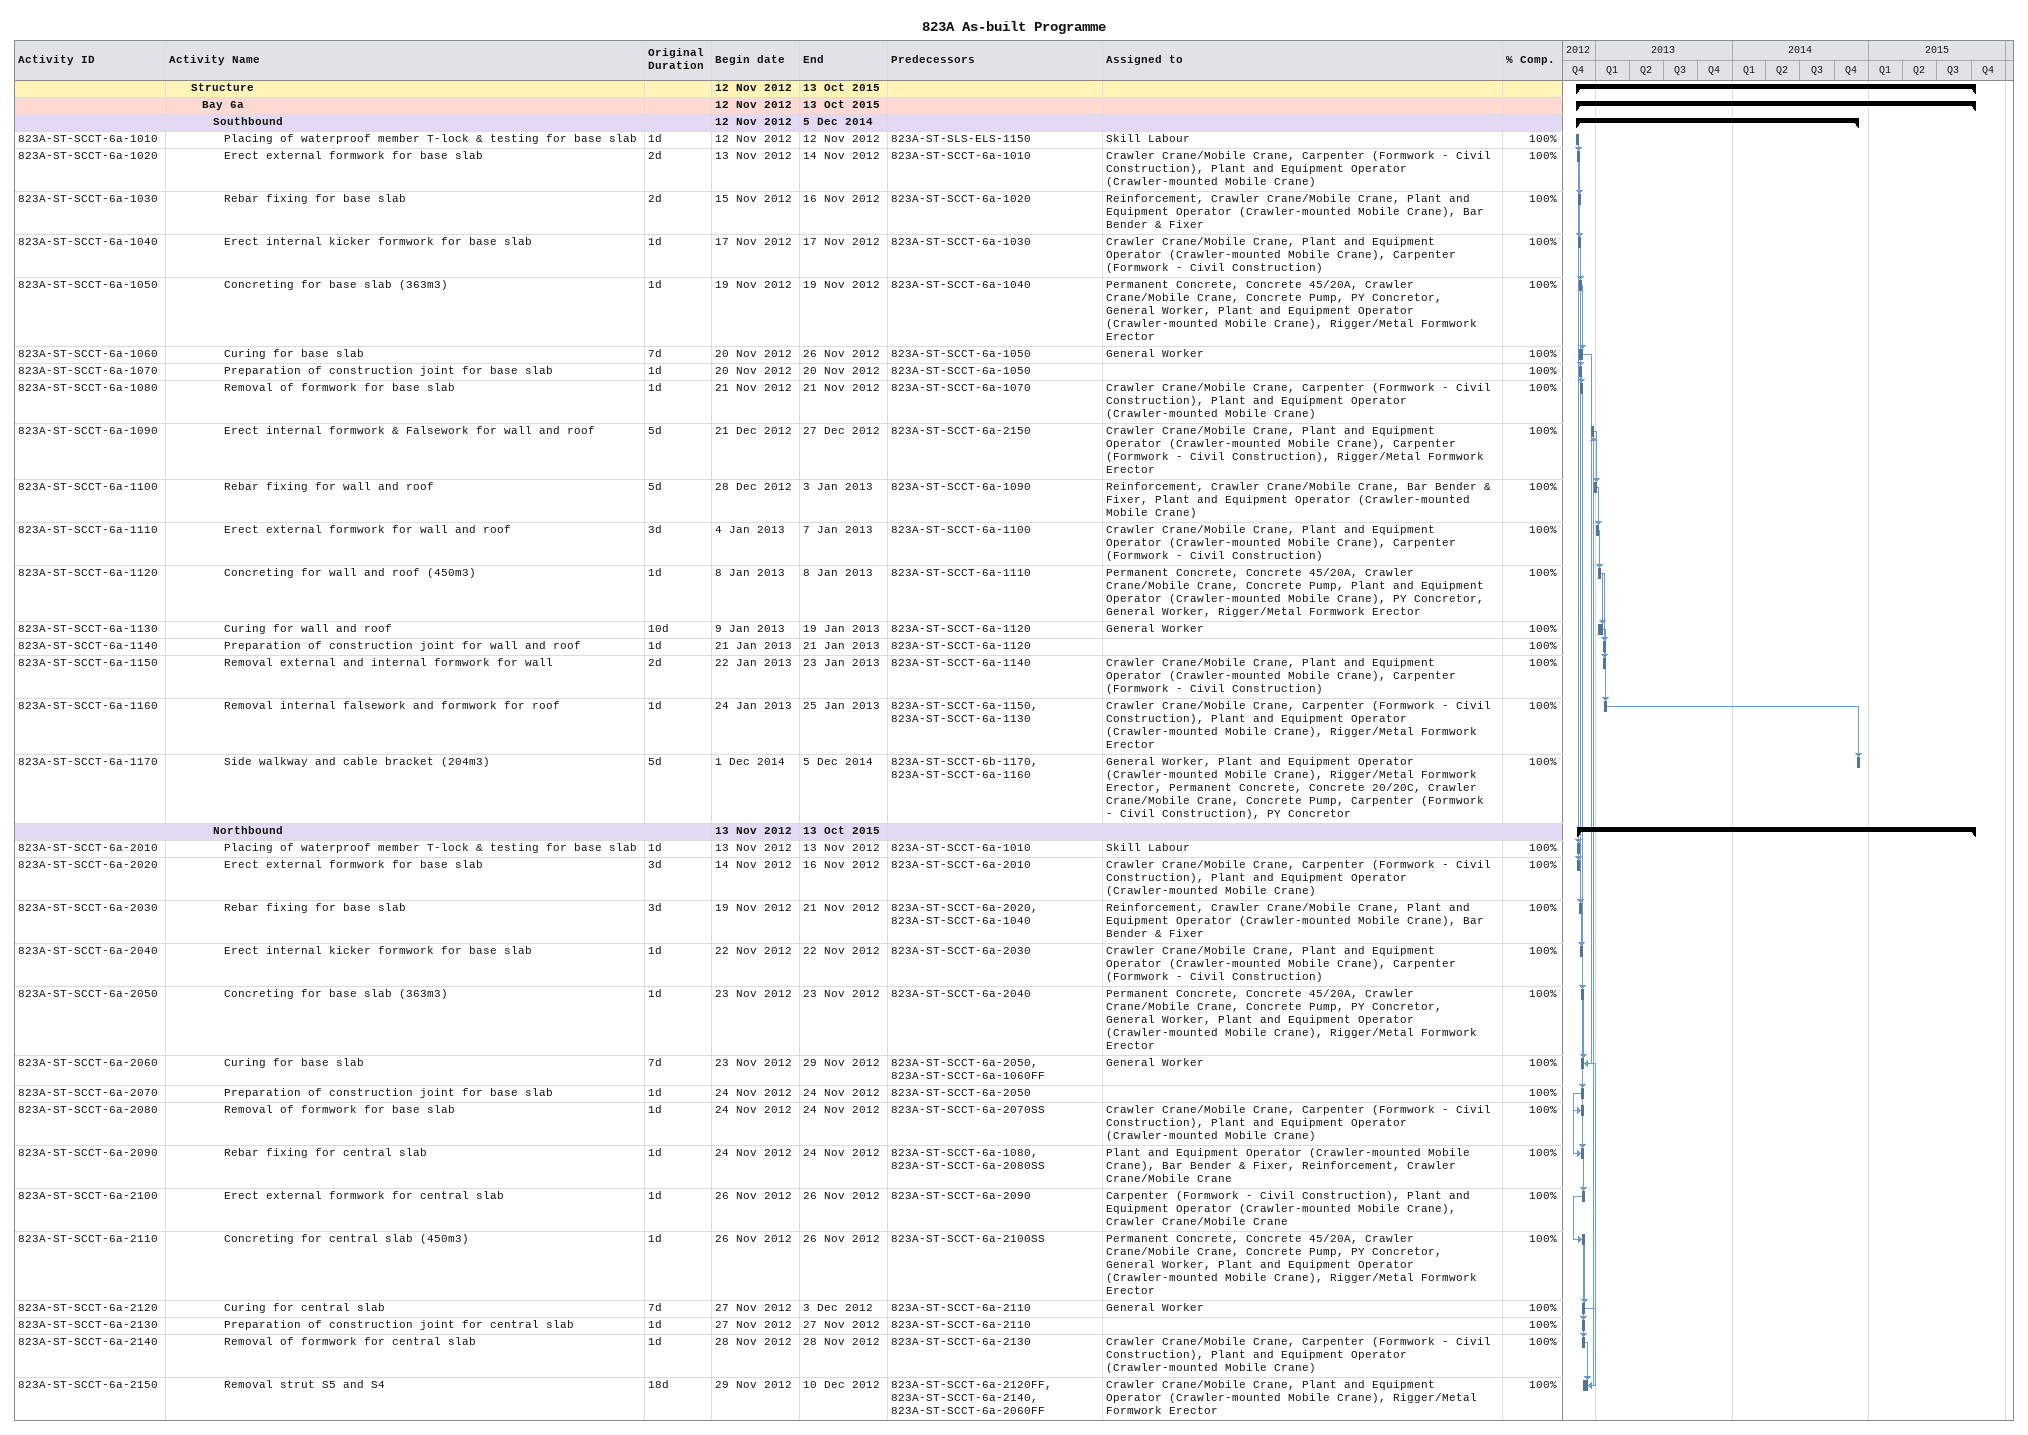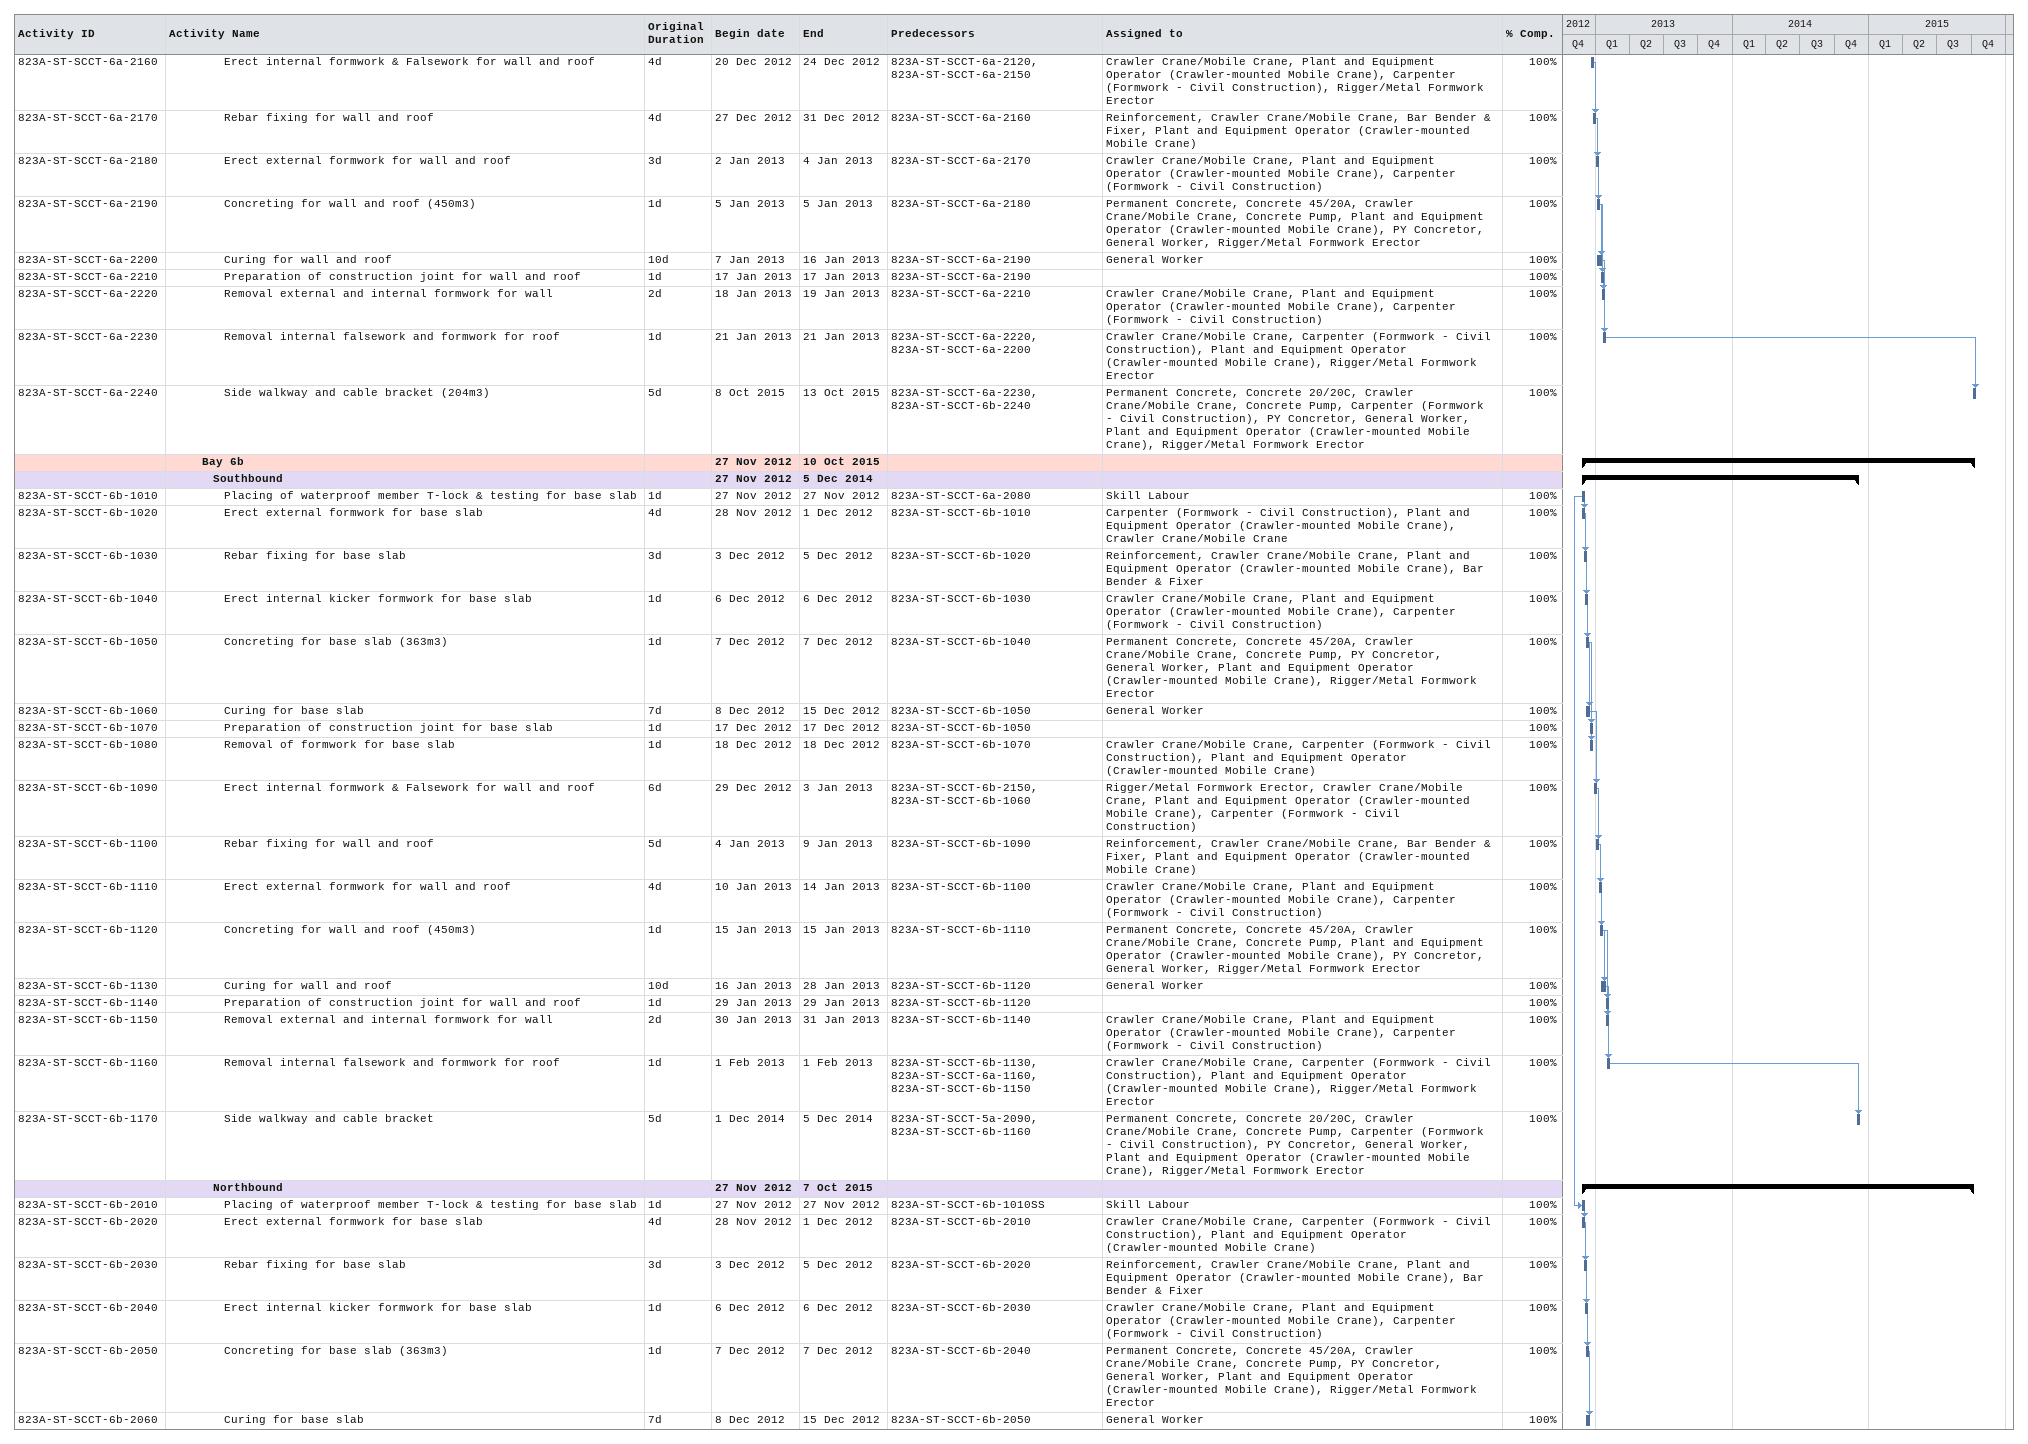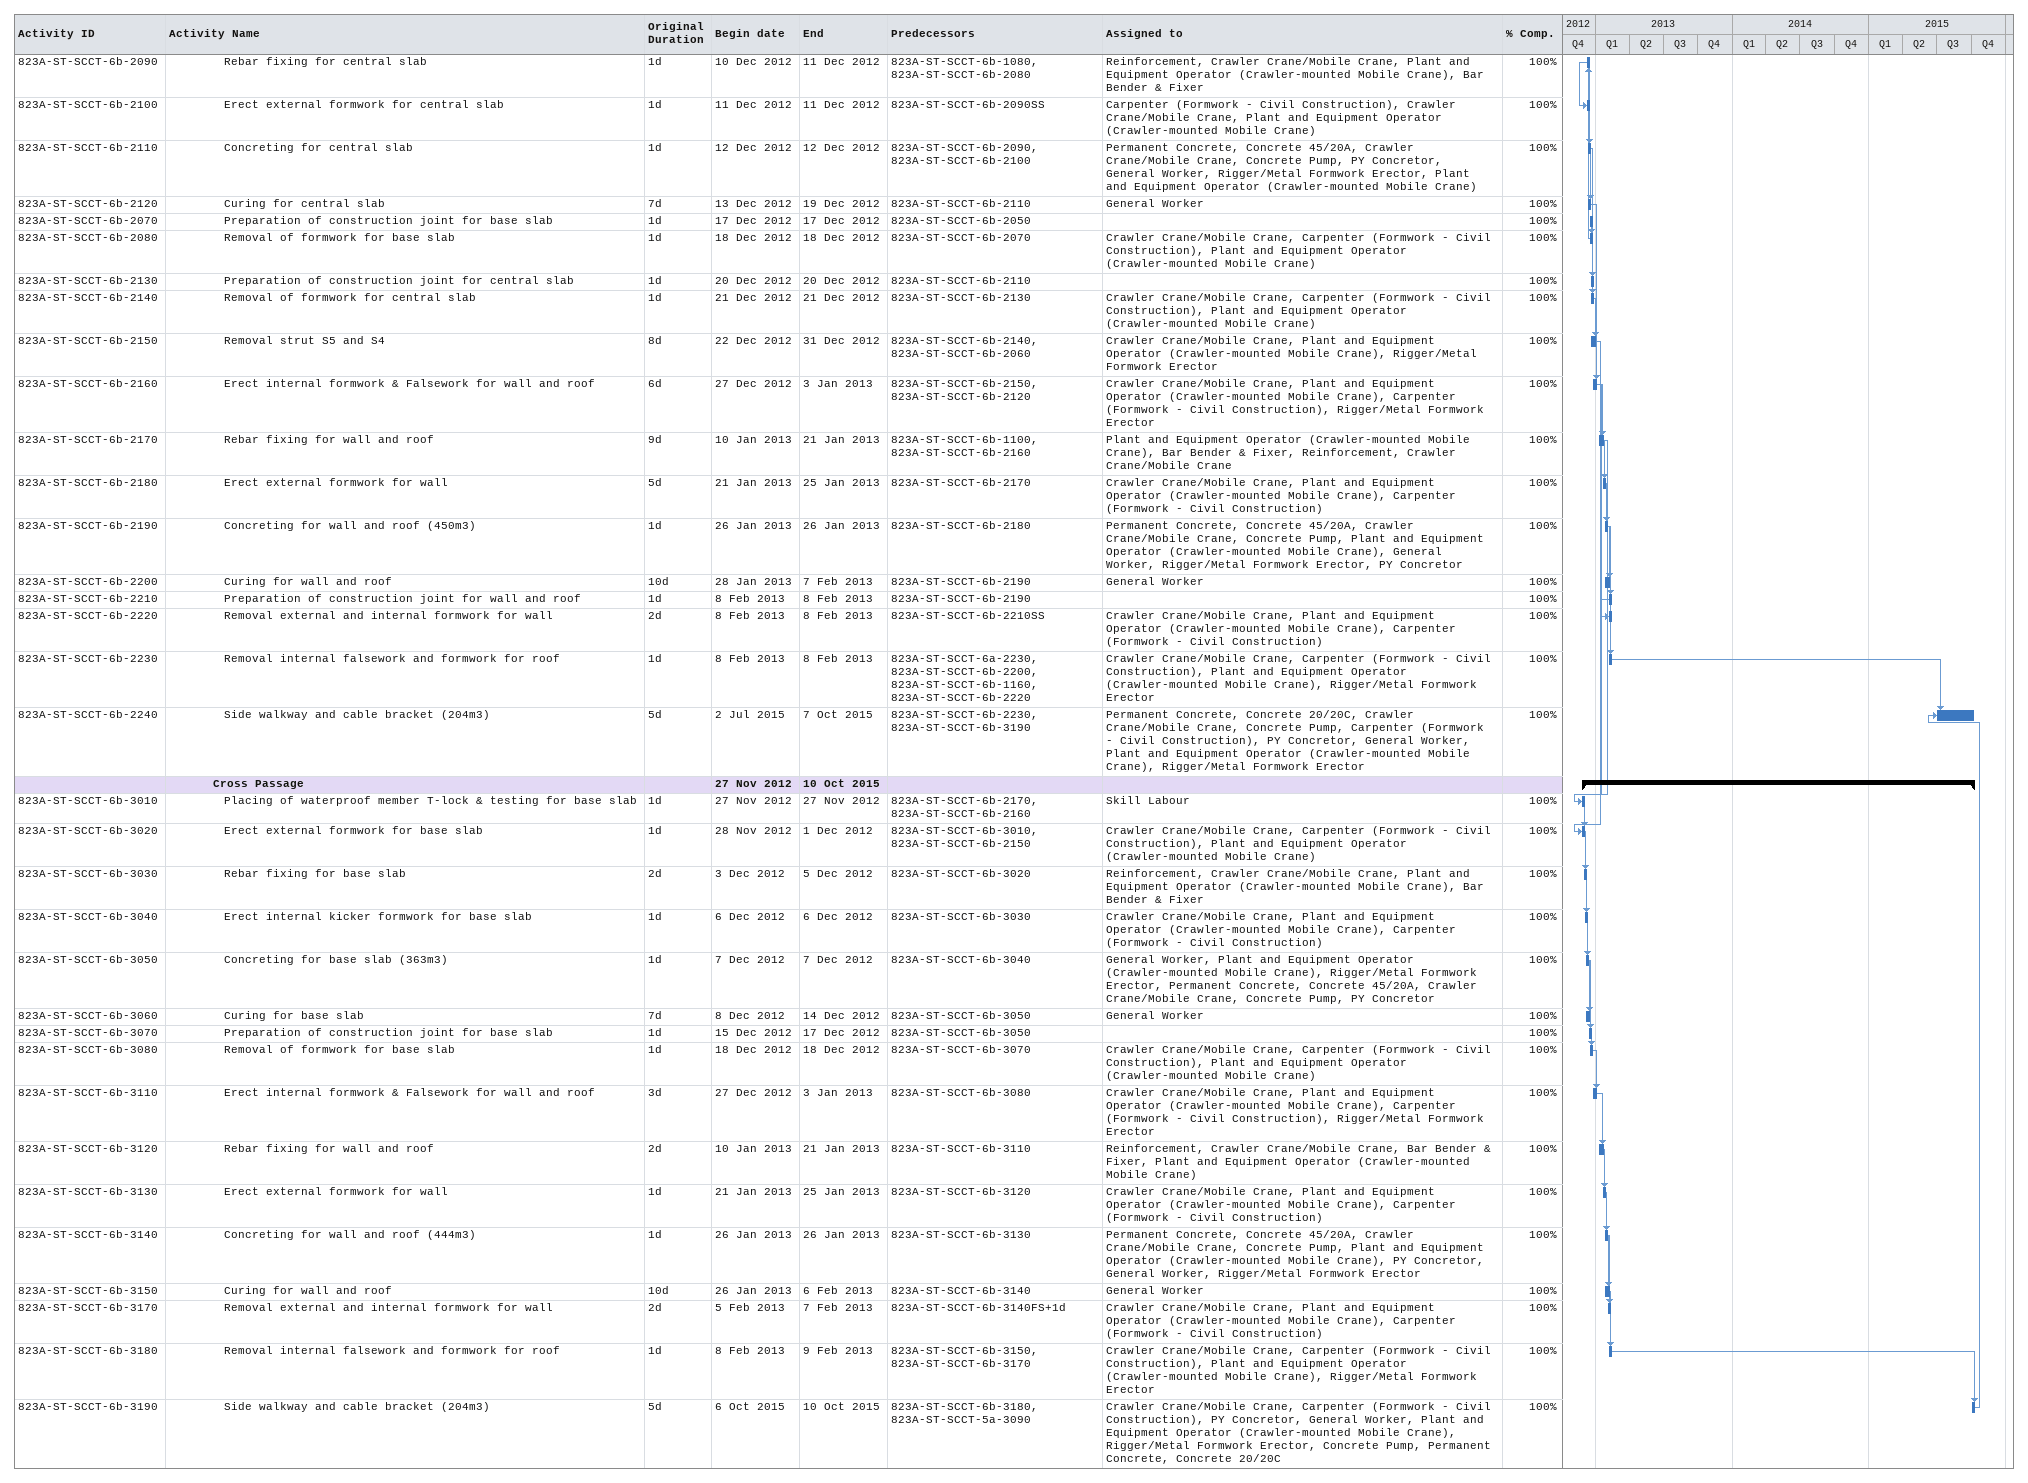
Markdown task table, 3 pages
823A As-built Programme

| ID | Level | Task | Original duration | Start | Finish | Predecessors | Resources | % complete |
|---|---|---|---|---|---|---|---|---|
|  | 3 | **Structure** |  | 2012-11-12 | 2015-10-13 |  |  |  |
|  | 4 | **Bay 6a** |  | 2012-11-12 | 2015-10-13 |  |  |  |
|  | 5 | **Southbound** |  | 2012-11-12 | 2014-12-05 |  |  |  |
| 823A-ST-SCCT-6a-1010 | 6 | Placing of waterproof member T-lock & testing for base slab | 1d | 2012-11-12 | 2012-11-12 | 823A-ST-SLS-ELS-1150 | Skill Labour | 100 |
| 823A-ST-SCCT-6a-1020 | 6 | Erect external formwork for base slab | 2d | 2012-11-13 | 2012-11-14 | 823A-ST-SCCT-6a-1010 | Crawler Crane/Mobile Crane, Carpenter (Formwork - Civil Construction), Plant and Equipment Operator (Crawler-mounted Mobile Crane) | 100 |
| 823A-ST-SCCT-6a-1030 | 6 | Rebar fixing for base slab | 2d | 2012-11-15 | 2012-11-16 | 823A-ST-SCCT-6a-1020 | Reinforcement, Crawler Crane/Mobile Crane, Plant and Equipment Operator (Crawler-mounted Mobile Crane), Bar Bender & Fixer | 100 |
| 823A-ST-SCCT-6a-1040 | 6 | Erect internal kicker formwork for base slab | 1d | 2012-11-17 | 2012-11-17 | 823A-ST-SCCT-6a-1030 | Crawler Crane/Mobile Crane, Plant and Equipment Operator (Crawler-mounted Mobile Crane), Carpenter (Formwork - Civil Construction) | 100 |
| 823A-ST-SCCT-6a-1050 | 6 | Concreting for base slab (363m3) | 1d | 2012-11-19 | 2012-11-19 | 823A-ST-SCCT-6a-1040 | Permanent Concrete, Concrete 45/20A, Crawler Crane/Mobile Crane, Concrete Pump, PY Concretor, General Worker, Plant and Equipment Operator (Crawler-mounted Mobile Crane), Rigger/Metal Formwork Erector | 100 |
| 823A-ST-SCCT-6a-1060 | 6 | Curing for base slab | 7d | 2012-11-20 | 2012-11-26 | 823A-ST-SCCT-6a-1050 | General Worker | 100 |
| 823A-ST-SCCT-6a-1070 | 6 | Preparation of construction joint for base slab | 1d | 2012-11-20 | 2012-11-20 | 823A-ST-SCCT-6a-1050 |  | 100 |
| 823A-ST-SCCT-6a-1080 | 6 | Removal of formwork for base slab | 1d | 2012-11-21 | 2012-11-21 | 823A-ST-SCCT-6a-1070 | Crawler Crane/Mobile Crane, Carpenter (Formwork - Civil Construction), Plant and Equipment Operator (Crawler-mounted Mobile Crane) | 100 |
| 823A-ST-SCCT-6a-1090 | 6 | Erect internal formwork & Falsework for wall and roof | 5d | 2012-12-21 | 2012-12-27 | 823A-ST-SCCT-6a-2150 | Crawler Crane/Mobile Crane, Plant and Equipment Operator (Crawler-mounted Mobile Crane), Carpenter (Formwork - Civil Construction), Rigger/Metal Formwork Erector | 100 |
| 823A-ST-SCCT-6a-1100 | 6 | Rebar fixing for wall and roof | 5d | 2012-12-28 | 2013-01-03 | 823A-ST-SCCT-6a-1090 | Reinforcement, Crawler Crane/Mobile Crane, Bar Bender & Fixer, Plant and Equipment Operator (Crawler-mounted Mobile Crane) | 100 |
| 823A-ST-SCCT-6a-1110 | 6 | Erect external formwork for wall and roof | 3d | 2013-01-04 | 2013-01-07 | 823A-ST-SCCT-6a-1100 | Crawler Crane/Mobile Crane, Plant and Equipment Operator (Crawler-mounted Mobile Crane), Carpenter (Formwork - Civil Construction) | 100 |
| 823A-ST-SCCT-6a-1120 | 6 | Concreting for wall and roof (450m3) | 1d | 2013-01-08 | 2013-01-08 | 823A-ST-SCCT-6a-1110 | Permanent Concrete, Concrete 45/20A, Crawler Crane/Mobile Crane, Concrete Pump, Plant and Equipment Operator (Crawler-mounted Mobile Crane), PY Concretor, General Worker, Rigger/Metal Formwork Erector | 100 |
| 823A-ST-SCCT-6a-1130 | 6 | Curing for wall and roof | 10d | 2013-01-09 | 2013-01-19 | 823A-ST-SCCT-6a-1120 | General Worker | 100 |
| 823A-ST-SCCT-6a-1140 | 6 | Preparation of construction joint for wall and roof | 1d | 2013-01-21 | 2013-01-21 | 823A-ST-SCCT-6a-1120 |  | 100 |
| 823A-ST-SCCT-6a-1150 | 6 | Removal external and internal formwork for wall | 2d | 2013-01-22 | 2013-01-23 | 823A-ST-SCCT-6a-1140 | Crawler Crane/Mobile Crane, Plant and Equipment Operator (Crawler-mounted Mobile Crane), Carpenter (Formwork - Civil Construction) | 100 |
| 823A-ST-SCCT-6a-1160 | 6 | Removal internal falsework and formwork for roof | 1d | 2013-01-24 | 2013-01-25 | 823A-ST-SCCT-6a-1150, 823A-ST-SCCT-6a-1130 | Crawler Crane/Mobile Crane, Carpenter (Formwork - Civil Construction), Plant and Equipment Operator (Crawler-mounted Mobile Crane), Rigger/Metal Formwork Erector | 100 |
| 823A-ST-SCCT-6a-1170 | 6 | Side walkway and cable bracket (204m3) | 5d | 2014-12-01 | 2014-12-05 | 823A-ST-SCCT-6b-1170, 823A-ST-SCCT-6a-1160 | General Worker, Plant and Equipment Operator (Crawler-mounted Mobile Crane), Rigger/Metal Formwork Erector, Permanent Concrete, Concrete 20/20C, Crawler Crane/Mobile Crane, Concrete Pump, Carpenter (Formwork - Civil Construction), PY Concretor | 100 |
|  | 5 | **Northbound** |  | 2012-11-13 | 2015-10-13 |  |  |  |
| 823A-ST-SCCT-6a-2010 | 6 | Placing of waterproof member T-lock & testing for base slab | 1d | 2012-11-13 | 2012-11-13 | 823A-ST-SCCT-6a-1010 | Skill Labour | 100 |
| 823A-ST-SCCT-6a-2020 | 6 | Erect external formwork for base slab | 3d | 2012-11-14 | 2012-11-16 | 823A-ST-SCCT-6a-2010 | Crawler Crane/Mobile Crane, Carpenter (Formwork - Civil Construction), Plant and Equipment Operator (Crawler-mounted Mobile Crane) | 100 |
| 823A-ST-SCCT-6a-2030 | 6 | Rebar fixing for base slab | 3d | 2012-11-19 | 2012-11-21 | 823A-ST-SCCT-6a-2020, 823A-ST-SCCT-6a-1040 | Reinforcement, Crawler Crane/Mobile Crane, Plant and Equipment Operator (Crawler-mounted Mobile Crane), Bar Bender & Fixer | 100 |
| 823A-ST-SCCT-6a-2040 | 6 | Erect internal kicker formwork for base slab | 1d | 2012-11-22 | 2012-11-22 | 823A-ST-SCCT-6a-2030 | Crawler Crane/Mobile Crane, Plant and Equipment Operator (Crawler-mounted Mobile Crane), Carpenter (Formwork - Civil Construction) | 100 |
| 823A-ST-SCCT-6a-2050 | 6 | Concreting for base slab (363m3) | 1d | 2012-11-23 | 2012-11-23 | 823A-ST-SCCT-6a-2040 | Permanent Concrete, Concrete 45/20A, Crawler Crane/Mobile Crane, Concrete Pump, PY Concretor, General Worker, Plant and Equipment Operator (Crawler-mounted Mobile Crane), Rigger/Metal Formwork Erector | 100 |
| 823A-ST-SCCT-6a-2060 | 6 | Curing for base slab | 7d | 2012-11-23 | 2012-11-29 | 823A-ST-SCCT-6a-2050, 823A-ST-SCCT-6a-1060FF | General Worker | 100 |
| 823A-ST-SCCT-6a-2070 | 6 | Preparation of construction joint for base slab | 1d | 2012-11-24 | 2012-11-24 | 823A-ST-SCCT-6a-2050 |  | 100 |
| 823A-ST-SCCT-6a-2080 | 6 | Removal of formwork for base slab | 1d | 2012-11-24 | 2012-11-24 | 823A-ST-SCCT-6a-2070SS | Crawler Crane/Mobile Crane, Carpenter (Formwork - Civil Construction), Plant and Equipment Operator (Crawler-mounted Mobile Crane) | 100 |
| 823A-ST-SCCT-6a-2090 | 6 | Rebar fixing for central slab | 1d | 2012-11-24 | 2012-11-24 | 823A-ST-SCCT-6a-1080, 823A-ST-SCCT-6a-2080SS | Plant and Equipment Operator (Crawler-mounted Mobile Crane), Bar Bender & Fixer, Reinforcement, Crawler Crane/Mobile Crane | 100 |
| 823A-ST-SCCT-6a-2100 | 6 | Erect external formwork for central slab | 1d | 2012-11-26 | 2012-11-26 | 823A-ST-SCCT-6a-2090 | Carpenter (Formwork - Civil Construction), Plant and Equipment Operator (Crawler-mounted Mobile Crane), Crawler Crane/Mobile Crane | 100 |
| 823A-ST-SCCT-6a-2110 | 6 | Concreting for central slab (450m3) | 1d | 2012-11-26 | 2012-11-26 | 823A-ST-SCCT-6a-2100SS | Permanent Concrete, Concrete 45/20A, Crawler Crane/Mobile Crane, Concrete Pump, PY Concretor, General Worker, Plant and Equipment Operator (Crawler-mounted Mobile Crane), Rigger/Metal Formwork Erector | 100 |
| 823A-ST-SCCT-6a-2120 | 6 | Curing for central slab | 7d | 2012-11-27 | 2012-12-03 | 823A-ST-SCCT-6a-2110 | General Worker | 100 |
| 823A-ST-SCCT-6a-2130 | 6 | Preparation of construction joint for central slab | 1d | 2012-11-27 | 2012-11-27 | 823A-ST-SCCT-6a-2110 |  | 100 |
| 823A-ST-SCCT-6a-2140 | 6 | Removal of formwork for central slab | 1d | 2012-11-28 | 2012-11-28 | 823A-ST-SCCT-6a-2130 | Crawler Crane/Mobile Crane, Carpenter (Formwork - Civil Construction), Plant and Equipment Operator (Crawler-mounted Mobile Crane) | 100 |
| 823A-ST-SCCT-6a-2150 | 6 | Removal strut S5 and S4 | 18d | 2012-11-29 | 2012-12-10 | 823A-ST-SCCT-6a-2120FF, 823A-ST-SCCT-6a-2140, 823A-ST-SCCT-6a-2060FF | Crawler Crane/Mobile Crane, Plant and Equipment Operator (Crawler-mounted Mobile Crane), Rigger/Metal Formwork Erector | 100 |
| 823A-ST-SCCT-6a-2160 | 6 | Erect internal formwork & Falsework for wall and roof | 4d | 2012-12-20 | 2012-12-24 | 823A-ST-SCCT-6a-2120, 823A-ST-SCCT-6a-2150 | Crawler Crane/Mobile Crane, Plant and Equipment Operator (Crawler-mounted Mobile Crane), Carpenter (Formwork - Civil Construction), Rigger/Metal Formwork Erector | 100 |
| 823A-ST-SCCT-6a-2170 | 6 | Rebar fixing for wall and roof | 4d | 2012-12-27 | 2012-12-31 | 823A-ST-SCCT-6a-2160 | Reinforcement, Crawler Crane/Mobile Crane, Bar Bender & Fixer, Plant and Equipment Operator (Crawler-mounted Mobile Crane) | 100 |
| 823A-ST-SCCT-6a-2180 | 6 | Erect external formwork for wall and roof | 3d | 2013-01-02 | 2013-01-04 | 823A-ST-SCCT-6a-2170 | Crawler Crane/Mobile Crane, Plant and Equipment Operator (Crawler-mounted Mobile Crane), Carpenter (Formwork - Civil Construction) | 100 |
| 823A-ST-SCCT-6a-2190 | 6 | Concreting for wall and roof (450m3) | 1d | 2013-01-05 | 2013-01-05 | 823A-ST-SCCT-6a-2180 | Permanent Concrete, Concrete 45/20A, Crawler Crane/Mobile Crane, Concrete Pump, Plant and Equipment Operator (Crawler-mounted Mobile Crane), PY Concretor, General Worker, Rigger/Metal Formwork Erector | 100 |
| 823A-ST-SCCT-6a-2200 | 6 | Curing for wall and roof | 10d | 2013-01-07 | 2013-01-16 | 823A-ST-SCCT-6a-2190 | General Worker | 100 |
| 823A-ST-SCCT-6a-2210 | 6 | Preparation of construction joint for wall and roof | 1d | 2013-01-17 | 2013-01-17 | 823A-ST-SCCT-6a-2190 |  | 100 |
| 823A-ST-SCCT-6a-2220 | 6 | Removal external and internal formwork for wall | 2d | 2013-01-18 | 2013-01-19 | 823A-ST-SCCT-6a-2210 | Crawler Crane/Mobile Crane, Plant and Equipment Operator (Crawler-mounted Mobile Crane), Carpenter (Formwork - Civil Construction) | 100 |
| 823A-ST-SCCT-6a-2230 | 6 | Removal internal falsework and formwork for roof | 1d | 2013-01-21 | 2013-01-21 | 823A-ST-SCCT-6a-2220, 823A-ST-SCCT-6a-2200 | Crawler Crane/Mobile Crane, Carpenter (Formwork - Civil Construction), Plant and Equipment Operator (Crawler-mounted Mobile Crane), Rigger/Metal Formwork Erector | 100 |
| 823A-ST-SCCT-6a-2240 | 6 | Side walkway and cable bracket (204m3) | 5d | 2015-10-08 | 2015-10-13 | 823A-ST-SCCT-6a-2230, 823A-ST-SCCT-6b-2240 | Permanent Concrete, Concrete 20/20C, Crawler Crane/Mobile Crane, Concrete Pump, Carpenter (Formwork - Civil Construction), PY Concretor, General Worker, Plant and Equipment Operator (Crawler-mounted Mobile Crane), Rigger/Metal Formwork Erector | 100 |
|  | 4 | **Bay 6b** |  | 2012-11-27 | 2015-10-10 |  |  |  |
|  | 5 | **Southbound** |  | 2012-11-27 | 2014-12-05 |  |  |  |
| 823A-ST-SCCT-6b-1010 | 6 | Placing of waterproof member T-lock & testing for base slab | 1d | 2012-11-27 | 2012-11-27 | 823A-ST-SCCT-6a-2080 | Skill Labour | 100 |
| 823A-ST-SCCT-6b-1020 | 6 | Erect external formwork for base slab | 4d | 2012-11-28 | 2012-12-01 | 823A-ST-SCCT-6b-1010 | Carpenter (Formwork - Civil Construction), Plant and Equipment Operator (Crawler-mounted Mobile Crane), Crawler Crane/Mobile Crane | 100 |
| 823A-ST-SCCT-6b-1030 | 6 | Rebar fixing for base slab | 3d | 2012-12-03 | 2012-12-05 | 823A-ST-SCCT-6b-1020 | Reinforcement, Crawler Crane/Mobile Crane, Plant and Equipment Operator (Crawler-mounted Mobile Crane), Bar Bender & Fixer | 100 |
| 823A-ST-SCCT-6b-1040 | 6 | Erect internal kicker formwork for base slab | 1d | 2012-12-06 | 2012-12-06 | 823A-ST-SCCT-6b-1030 | Crawler Crane/Mobile Crane, Plant and Equipment Operator (Crawler-mounted Mobile Crane), Carpenter (Formwork - Civil Construction) | 100 |
| 823A-ST-SCCT-6b-1050 | 6 | Concreting for base slab (363m3) | 1d | 2012-12-07 | 2012-12-07 | 823A-ST-SCCT-6b-1040 | Permanent Concrete, Concrete 45/20A, Crawler Crane/Mobile Crane, Concrete Pump, PY Concretor, General Worker, Plant and Equipment Operator (Crawler-mounted Mobile Crane), Rigger/Metal Formwork Erector | 100 |
| 823A-ST-SCCT-6b-1060 | 6 | Curing for base slab | 7d | 2012-12-08 | 2012-12-15 | 823A-ST-SCCT-6b-1050 | General Worker | 100 |
| 823A-ST-SCCT-6b-1070 | 6 | Preparation of construction joint for base slab | 1d | 2012-12-17 | 2012-12-17 | 823A-ST-SCCT-6b-1050 |  | 100 |
| 823A-ST-SCCT-6b-1080 | 6 | Removal of formwork for base slab | 1d | 2012-12-18 | 2012-12-18 | 823A-ST-SCCT-6b-1070 | Crawler Crane/Mobile Crane, Carpenter (Formwork - Civil Construction), Plant and Equipment Operator (Crawler-mounted Mobile Crane) | 100 |
| 823A-ST-SCCT-6b-1090 | 6 | Erect internal formwork & Falsework for wall and roof | 6d | 2012-12-29 | 2013-01-03 | 823A-ST-SCCT-6b-2150, 823A-ST-SCCT-6b-1060 | Rigger/Metal Formwork Erector, Crawler Crane/Mobile Crane, Plant and Equipment Operator (Crawler-mounted Mobile Crane), Carpenter (Formwork - Civil Construction) | 100 |
| 823A-ST-SCCT-6b-1100 | 6 | Rebar fixing for wall and roof | 5d | 2013-01-04 | 2013-01-09 | 823A-ST-SCCT-6b-1090 | Reinforcement, Crawler Crane/Mobile Crane, Bar Bender & Fixer, Plant and Equipment Operator (Crawler-mounted Mobile Crane) | 100 |
| 823A-ST-SCCT-6b-1110 | 6 | Erect external formwork for wall and roof | 4d | 2013-01-10 | 2013-01-14 | 823A-ST-SCCT-6b-1100 | Crawler Crane/Mobile Crane, Plant and Equipment Operator (Crawler-mounted Mobile Crane), Carpenter (Formwork - Civil Construction) | 100 |
| 823A-ST-SCCT-6b-1120 | 6 | Concreting for wall and roof (450m3) | 1d | 2013-01-15 | 2013-01-15 | 823A-ST-SCCT-6b-1110 | Permanent Concrete, Concrete 45/20A, Crawler Crane/Mobile Crane, Concrete Pump, Plant and Equipment Operator (Crawler-mounted Mobile Crane), PY Concretor, General Worker, Rigger/Metal Formwork Erector | 100 |
| 823A-ST-SCCT-6b-1130 | 6 | Curing for wall and roof | 10d | 2013-01-16 | 2013-01-28 | 823A-ST-SCCT-6b-1120 | General Worker | 100 |
| 823A-ST-SCCT-6b-1140 | 6 | Preparation of construction joint for wall and roof | 1d | 2013-01-29 | 2013-01-29 | 823A-ST-SCCT-6b-1120 |  | 100 |
| 823A-ST-SCCT-6b-1150 | 6 | Removal external and internal formwork for wall | 2d | 2013-01-30 | 2013-01-31 | 823A-ST-SCCT-6b-1140 | Crawler Crane/Mobile Crane, Plant and Equipment Operator (Crawler-mounted Mobile Crane), Carpenter (Formwork - Civil Construction) | 100 |
| 823A-ST-SCCT-6b-1160 | 6 | Removal internal falsework and formwork for roof | 1d | 2013-02-01 | 2013-02-01 | 823A-ST-SCCT-6b-1130, 823A-ST-SCCT-6a-1160, 823A-ST-SCCT-6b-1150 | Crawler Crane/Mobile Crane, Carpenter (Formwork - Civil Construction), Plant and Equipment Operator (Crawler-mounted Mobile Crane), Rigger/Metal Formwork Erector | 100 |
| 823A-ST-SCCT-6b-1170 | 6 | Side walkway and cable bracket | 5d | 2014-12-01 | 2014-12-05 | 823A-ST-SCCT-5a-2090, 823A-ST-SCCT-6b-1160 | Permanent Concrete, Concrete 20/20C, Crawler Crane/Mobile Crane, Concrete Pump, Carpenter (Formwork - Civil Construction), PY Concretor, General Worker, Plant and Equipment Operator (Crawler-mounted Mobile Crane), Rigger/Metal Formwork Erector | 100 |
|  | 5 | **Northbound** |  | 2012-11-27 | 2015-10-07 |  |  |  |
| 823A-ST-SCCT-6b-2010 | 6 | Placing of waterproof member T-lock & testing for base slab | 1d | 2012-11-27 | 2012-11-27 | 823A-ST-SCCT-6b-1010SS | Skill Labour | 100 |
| 823A-ST-SCCT-6b-2020 | 6 | Erect external formwork for base slab | 4d | 2012-11-28 | 2012-12-01 | 823A-ST-SCCT-6b-2010 | Crawler Crane/Mobile Crane, Carpenter (Formwork - Civil Construction), Plant and Equipment Operator (Crawler-mounted Mobile Crane) | 100 |
| 823A-ST-SCCT-6b-2030 | 6 | Rebar fixing for base slab | 3d | 2012-12-03 | 2012-12-05 | 823A-ST-SCCT-6b-2020 | Reinforcement, Crawler Crane/Mobile Crane, Plant and Equipment Operator (Crawler-mounted Mobile Crane), Bar Bender & Fixer | 100 |
| 823A-ST-SCCT-6b-2040 | 6 | Erect internal kicker formwork for base slab | 1d | 2012-12-06 | 2012-12-06 | 823A-ST-SCCT-6b-2030 | Crawler Crane/Mobile Crane, Plant and Equipment Operator (Crawler-mounted Mobile Crane), Carpenter (Formwork - Civil Construction) | 100 |
| 823A-ST-SCCT-6b-2050 | 6 | Concreting for base slab (363m3) | 1d | 2012-12-07 | 2012-12-07 | 823A-ST-SCCT-6b-2040 | Permanent Concrete, Concrete 45/20A, Crawler Crane/Mobile Crane, Concrete Pump, PY Concretor, General Worker, Plant and Equipment Operator (Crawler-mounted Mobile Crane), Rigger/Metal Formwork Erector | 100 |
| 823A-ST-SCCT-6b-2060 | 6 | Curing for base slab | 7d | 2012-12-08 | 2012-12-15 | 823A-ST-SCCT-6b-2050 | General Worker | 100 |
| 823A-ST-SCCT-6b-2090 | 6 | Rebar fixing for central slab | 1d | 2012-12-10 | 2012-12-11 | 823A-ST-SCCT-6b-1080, 823A-ST-SCCT-6b-2080 | Reinforcement, Crawler Crane/Mobile Crane, Plant and Equipment Operator (Crawler-mounted Mobile Crane), Bar Bender & Fixer | 100 |
| 823A-ST-SCCT-6b-2100 | 6 | Erect external formwork for central slab | 1d | 2012-12-11 | 2012-12-11 | 823A-ST-SCCT-6b-2090SS | Carpenter (Formwork - Civil Construction), Crawler Crane/Mobile Crane, Plant and Equipment Operator (Crawler-mounted Mobile Crane) | 100 |
| 823A-ST-SCCT-6b-2110 | 6 | Concreting for central slab | 1d | 2012-12-12 | 2012-12-12 | 823A-ST-SCCT-6b-2090, 823A-ST-SCCT-6b-2100 | Permanent Concrete, Concrete 45/20A, Crawler Crane/Mobile Crane, Concrete Pump, PY Concretor, General Worker, Rigger/Metal Formwork Erector, Plant and Equipment Operator (Crawler-mounted Mobile Crane) | 100 |
| 823A-ST-SCCT-6b-2120 | 6 | Curing for central slab | 7d | 2012-12-13 | 2012-12-19 | 823A-ST-SCCT-6b-2110 | General Worker | 100 |
| 823A-ST-SCCT-6b-2070 | 6 | Preparation of construction joint for base slab | 1d | 2012-12-17 | 2012-12-17 | 823A-ST-SCCT-6b-2050 |  | 100 |
| 823A-ST-SCCT-6b-2080 | 6 | Removal of formwork for base slab | 1d | 2012-12-18 | 2012-12-18 | 823A-ST-SCCT-6b-2070 | Crawler Crane/Mobile Crane, Carpenter (Formwork - Civil Construction), Plant and Equipment Operator (Crawler-mounted Mobile Crane) | 100 |
| 823A-ST-SCCT-6b-2130 | 6 | Preparation of construction joint for central slab | 1d | 2012-12-20 | 2012-12-20 | 823A-ST-SCCT-6b-2110 |  | 100 |
| 823A-ST-SCCT-6b-2140 | 6 | Removal of formwork for central slab | 1d | 2012-12-21 | 2012-12-21 | 823A-ST-SCCT-6b-2130 | Crawler Crane/Mobile Crane, Carpenter (Formwork - Civil Construction), Plant and Equipment Operator (Crawler-mounted Mobile Crane) | 100 |
| 823A-ST-SCCT-6b-2150 | 6 | Removal strut S5 and S4 | 8d | 2012-12-22 | 2012-12-31 | 823A-ST-SCCT-6b-2140, 823A-ST-SCCT-6b-2060 | Crawler Crane/Mobile Crane, Plant and Equipment Operator (Crawler-mounted Mobile Crane), Rigger/Metal Formwork Erector | 100 |
| 823A-ST-SCCT-6b-2160 | 6 | Erect internal formwork & Falsework for wall and roof | 6d | 2012-12-27 | 2013-01-03 | 823A-ST-SCCT-6b-2150, 823A-ST-SCCT-6b-2120 | Crawler Crane/Mobile Crane, Plant and Equipment Operator (Crawler-mounted Mobile Crane), Carpenter (Formwork - Civil Construction), Rigger/Metal Formwork Erector | 100 |
| 823A-ST-SCCT-6b-2170 | 6 | Rebar fixing for wall and roof | 9d | 2013-01-10 | 2013-01-21 | 823A-ST-SCCT-6b-1100, 823A-ST-SCCT-6b-2160 | Plant and Equipment Operator (Crawler-mounted Mobile Crane), Bar Bender & Fixer, Reinforcement, Crawler Crane/Mobile Crane | 100 |
| 823A-ST-SCCT-6b-2180 | 6 | Erect external formwork for wall | 5d | 2013-01-21 | 2013-01-25 | 823A-ST-SCCT-6b-2170 | Crawler Crane/Mobile Crane, Plant and Equipment Operator (Crawler-mounted Mobile Crane), Carpenter (Formwork - Civil Construction) | 100 |
| 823A-ST-SCCT-6b-2190 | 6 | Concreting for wall and roof (450m3) | 1d | 2013-01-26 | 2013-01-26 | 823A-ST-SCCT-6b-2180 | Permanent Concrete, Concrete 45/20A, Crawler Crane/Mobile Crane, Concrete Pump, Plant and Equipment Operator (Crawler-mounted Mobile Crane), General Worker, Rigger/Metal Formwork Erector, PY Concretor | 100 |
| 823A-ST-SCCT-6b-2200 | 6 | Curing for wall and roof | 10d | 2013-01-28 | 2013-02-07 | 823A-ST-SCCT-6b-2190 | General Worker | 100 |
| 823A-ST-SCCT-6b-2210 | 6 | Preparation of construction joint for wall and roof | 1d | 2013-02-08 | 2013-02-08 | 823A-ST-SCCT-6b-2190 |  | 100 |
| 823A-ST-SCCT-6b-2220 | 6 | Removal external and internal formwork for wall | 2d | 2013-02-08 | 2013-02-08 | 823A-ST-SCCT-6b-2210SS | Crawler Crane/Mobile Crane, Plant and Equipment Operator (Crawler-mounted Mobile Crane), Carpenter (Formwork - Civil Construction) | 100 |
| 823A-ST-SCCT-6b-2230 | 6 | Removal internal falsework and formwork for roof | 1d | 2013-02-08 | 2013-02-08 | 823A-ST-SCCT-6a-2230, 823A-ST-SCCT-6b-2200, 823A-ST-SCCT-6b-1160, 823A-ST-SCCT-6b-2220 | Crawler Crane/Mobile Crane, Carpenter (Formwork - Civil Construction), Plant and Equipment Operator (Crawler-mounted Mobile Crane), Rigger/Metal Formwork Erector | 100 |
| 823A-ST-SCCT-6b-2240 | 6 | Side walkway and cable bracket (204m3) | 5d | 2015-07-02 | 2015-10-07 | 823A-ST-SCCT-6b-2230, 823A-ST-SCCT-6b-3190 | Permanent Concrete, Concrete 20/20C, Crawler Crane/Mobile Crane, Concrete Pump, Carpenter (Formwork - Civil Construction), PY Concretor, General Worker, Plant and Equipment Operator (Crawler-mounted Mobile Crane), Rigger/Metal Formwork Erector | 100 |
|  | 5 | **Cross Passage** |  | 2012-11-27 | 2015-10-10 |  |  |  |
| 823A-ST-SCCT-6b-3010 | 6 | Placing of waterproof member T-lock & testing for base slab | 1d | 2012-11-27 | 2012-11-27 | 823A-ST-SCCT-6b-2170, 823A-ST-SCCT-6b-2160 | Skill Labour | 100 |
| 823A-ST-SCCT-6b-3020 | 6 | Erect external formwork for base slab | 1d | 2012-11-28 | 2012-12-01 | 823A-ST-SCCT-6b-3010, 823A-ST-SCCT-6b-2150 | Crawler Crane/Mobile Crane, Carpenter (Formwork - Civil Construction), Plant and Equipment Operator (Crawler-mounted Mobile Crane) | 100 |
| 823A-ST-SCCT-6b-3030 | 6 | Rebar fixing for base slab | 2d | 2012-12-03 | 2012-12-05 | 823A-ST-SCCT-6b-3020 | Reinforcement, Crawler Crane/Mobile Crane, Plant and Equipment Operator (Crawler-mounted Mobile Crane), Bar Bender & Fixer | 100 |
| 823A-ST-SCCT-6b-3040 | 6 | Erect internal kicker formwork for base slab | 1d | 2012-12-06 | 2012-12-06 | 823A-ST-SCCT-6b-3030 | Crawler Crane/Mobile Crane, Plant and Equipment Operator (Crawler-mounted Mobile Crane), Carpenter (Formwork - Civil Construction) | 100 |
| 823A-ST-SCCT-6b-3050 | 6 | Concreting for base slab (363m3) | 1d | 2012-12-07 | 2012-12-07 | 823A-ST-SCCT-6b-3040 | General Worker, Plant and Equipment Operator (Crawler-mounted Mobile Crane), Rigger/Metal Formwork Erector, Permanent Concrete, Concrete 45/20A, Crawler Crane/Mobile Crane, Concrete Pump, PY Concretor | 100 |
| 823A-ST-SCCT-6b-3060 | 6 | Curing for base slab | 7d | 2012-12-08 | 2012-12-14 | 823A-ST-SCCT-6b-3050 | General Worker | 100 |
| 823A-ST-SCCT-6b-3070 | 6 | Preparation of construction joint for base slab | 1d | 2012-12-15 | 2012-12-17 | 823A-ST-SCCT-6b-3050 |  | 100 |
| 823A-ST-SCCT-6b-3080 | 6 | Removal of formwork for base slab | 1d | 2012-12-18 | 2012-12-18 | 823A-ST-SCCT-6b-3070 | Crawler Crane/Mobile Crane, Carpenter (Formwork - Civil Construction), Plant and Equipment Operator (Crawler-mounted Mobile Crane) | 100 |
| 823A-ST-SCCT-6b-3110 | 6 | Erect internal formwork & Falsework for wall and roof | 3d | 2012-12-27 | 2013-01-03 | 823A-ST-SCCT-6b-3080 | Crawler Crane/Mobile Crane, Plant and Equipment Operator (Crawler-mounted Mobile Crane), Carpenter (Formwork - Civil Construction), Rigger/Metal Formwork Erector | 100 |
| 823A-ST-SCCT-6b-3120 | 6 | Rebar fixing for wall and roof | 2d | 2013-01-10 | 2013-01-21 | 823A-ST-SCCT-6b-3110 | Reinforcement, Crawler Crane/Mobile Crane, Bar Bender & Fixer, Plant and Equipment Operator (Crawler-mounted Mobile Crane) | 100 |
| 823A-ST-SCCT-6b-3130 | 6 | Erect external formwork for wall | 1d | 2013-01-21 | 2013-01-25 | 823A-ST-SCCT-6b-3120 | Crawler Crane/Mobile Crane, Plant and Equipment Operator (Crawler-mounted Mobile Crane), Carpenter (Formwork - Civil Construction) | 100 |
| 823A-ST-SCCT-6b-3140 | 6 | Concreting for wall and roof (444m3) | 1d | 2013-01-26 | 2013-01-26 | 823A-ST-SCCT-6b-3130 | Permanent Concrete, Concrete 45/20A, Crawler Crane/Mobile Crane, Concrete Pump, Plant and Equipment Operator (Crawler-mounted Mobile Crane), PY Concretor, General Worker, Rigger/Metal Formwork Erector | 100 |
| 823A-ST-SCCT-6b-3150 | 6 | Curing for wall and roof | 10d | 2013-01-26 | 2013-02-06 | 823A-ST-SCCT-6b-3140 | General Worker | 100 |
| 823A-ST-SCCT-6b-3170 | 6 | Removal external and internal formwork for wall | 2d | 2013-02-05 | 2013-02-07 | 823A-ST-SCCT-6b-3140FS+1d | Crawler Crane/Mobile Crane, Plant and Equipment Operator (Crawler-mounted Mobile Crane), Carpenter (Formwork - Civil Construction) | 100 |
| 823A-ST-SCCT-6b-3180 | 6 | Removal internal falsework and formwork for roof | 1d | 2013-02-08 | 2013-02-09 | 823A-ST-SCCT-6b-3150, 823A-ST-SCCT-6b-3170 | Crawler Crane/Mobile Crane, Carpenter (Formwork - Civil Construction), Plant and Equipment Operator (Crawler-mounted Mobile Crane), Rigger/Metal Formwork Erector | 100 |
| 823A-ST-SCCT-6b-3190 | 6 | Side walkway and cable bracket (204m3) | 5d | 2015-10-06 | 2015-10-10 | 823A-ST-SCCT-6b-3180, 823A-ST-SCCT-5a-3090 | Crawler Crane/Mobile Crane, Carpenter (Formwork - Civil Construction), PY Concretor, General Worker, Plant and Equipment Operator (Crawler-mounted Mobile Crane), Rigger/Metal Formwork Erector, Concrete Pump, Permanent Concrete, Concrete 20/20C | 100 |
